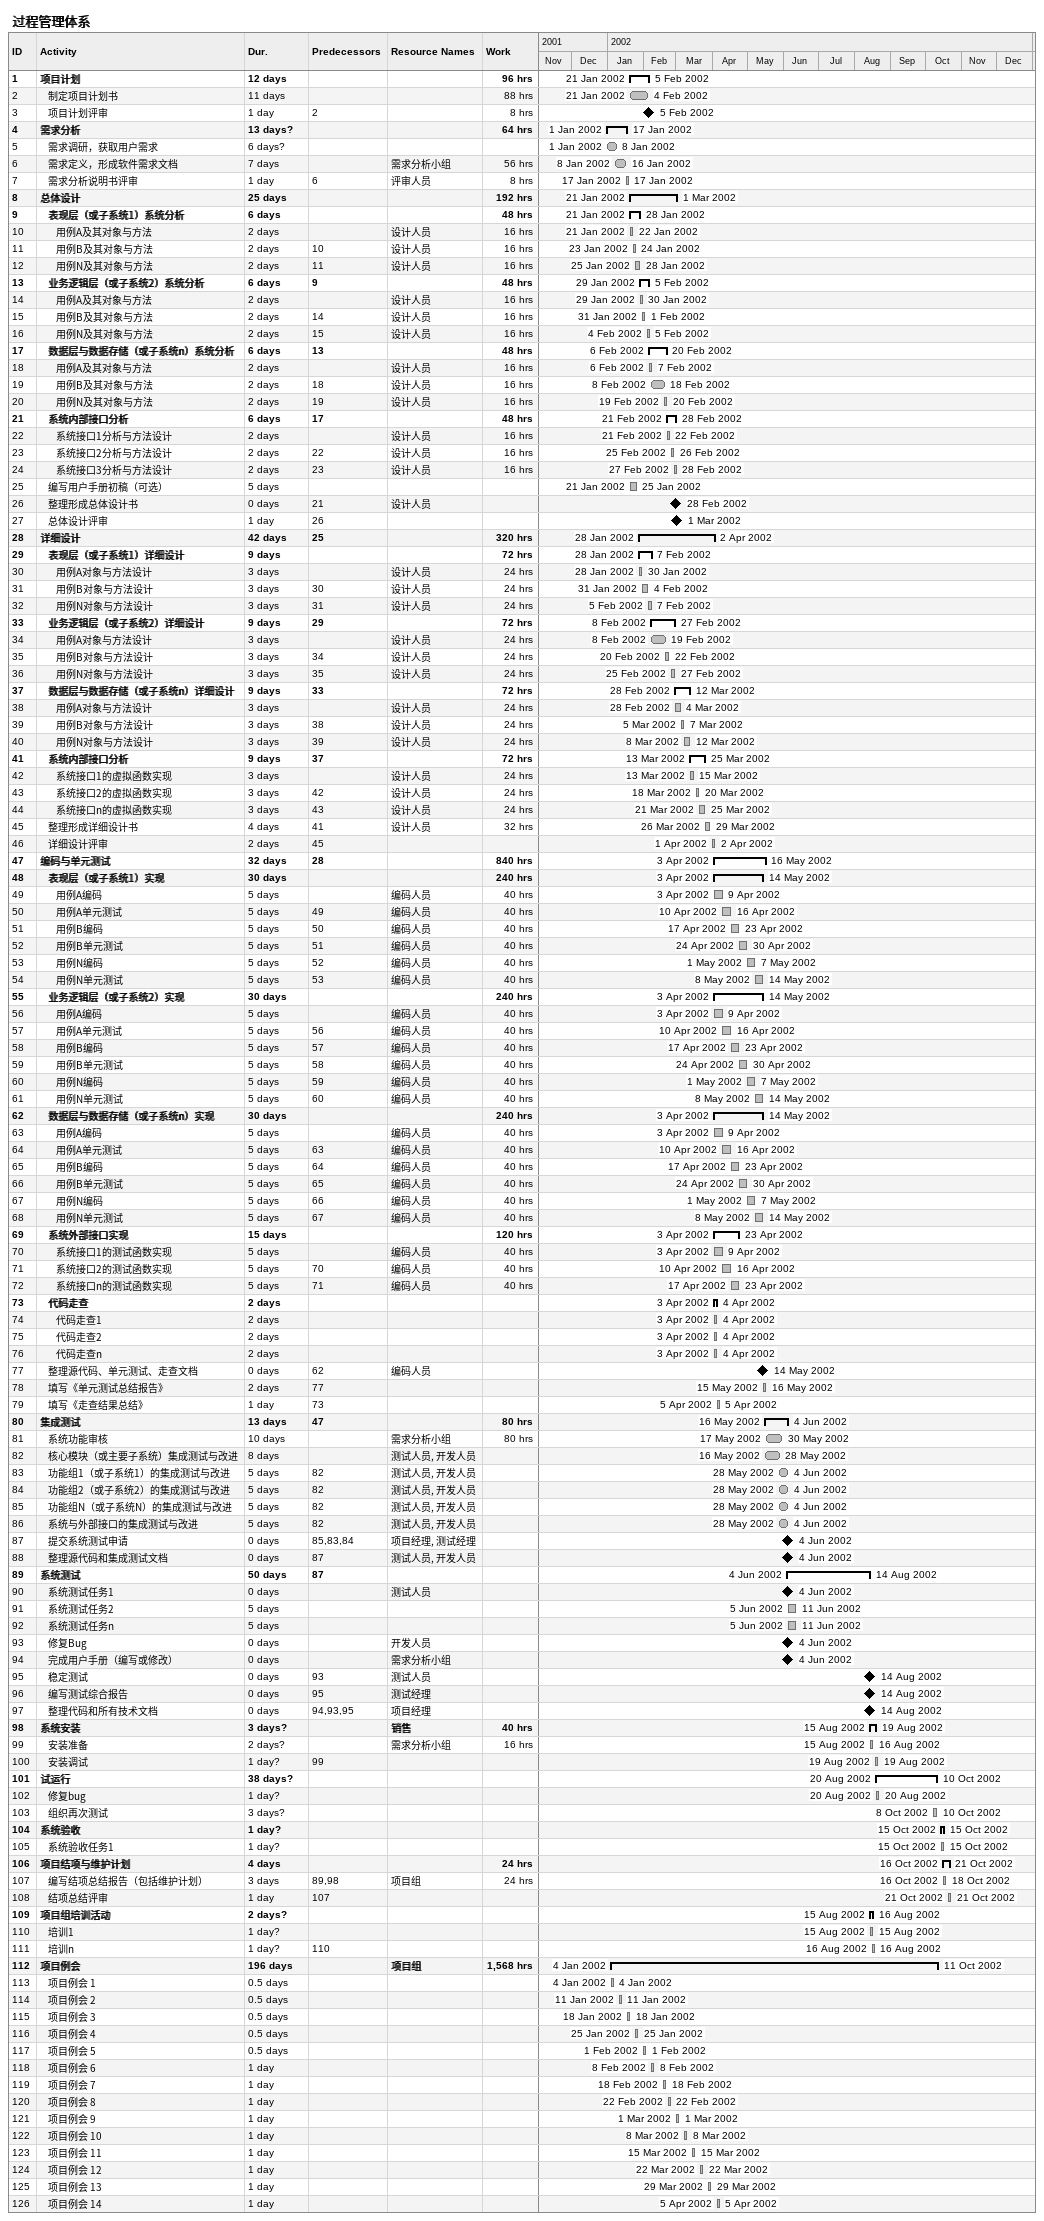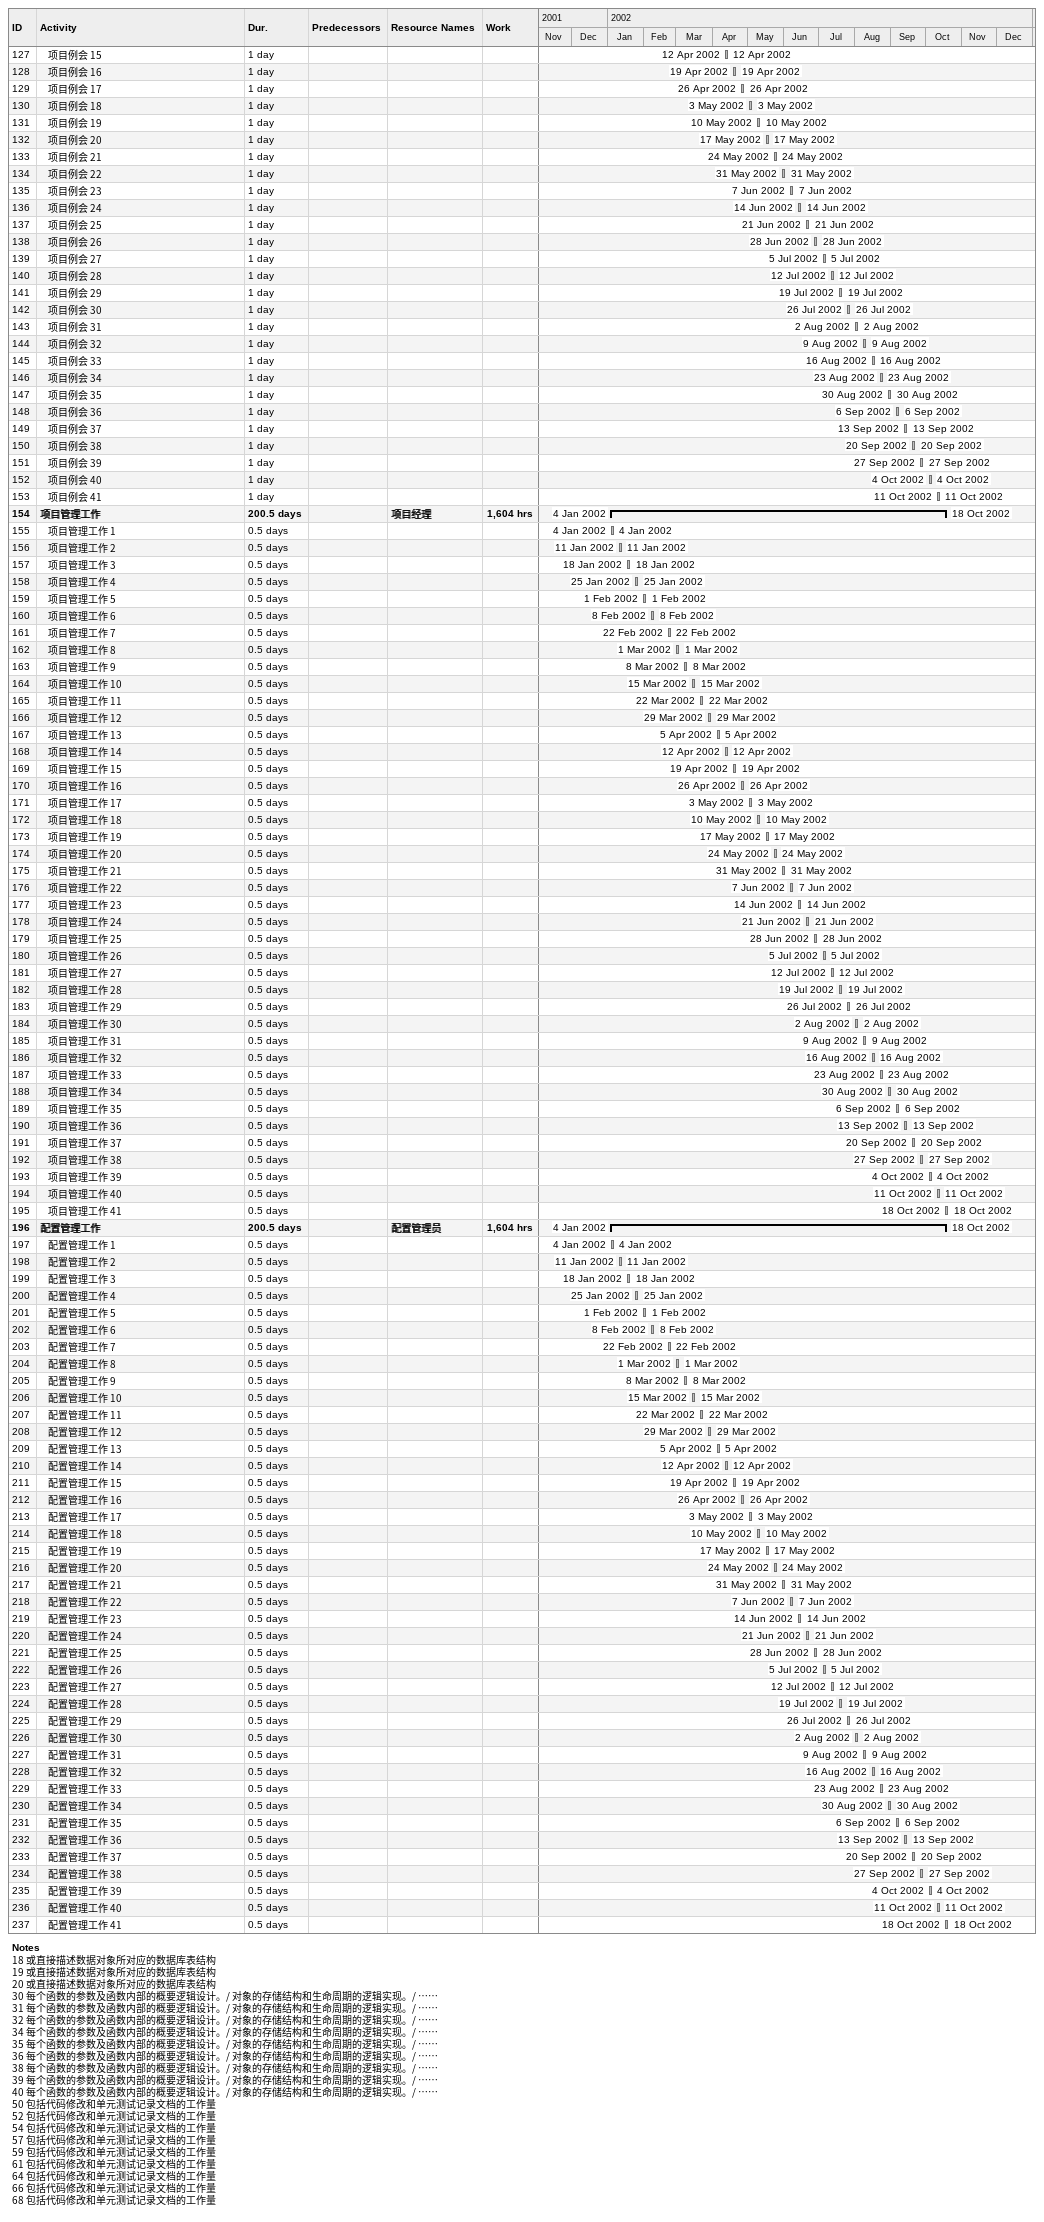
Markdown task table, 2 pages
过程管理体系

| ID | Level | Task | Duration | Start | Finish | Predecessors | Resources | Work (h) |
|---|---|---|---|---|---|---|---|---|
| 1 | 1 | **项目计划** | 12d | 2002-01-21 | 2002-02-05 |  |  | 96 |
| 2 | 2 | 制定项目计划书 | 11d | 2002-01-21 | 2002-02-04 |  |  | 88 |
| 3 | 2 | 项目计划评审 | 1d | 2002-02-05 | 2002-02-05 | 2 |  | 8 |
| 4 | 1 | **需求分析** | 13d? | 2002-01-01 | 2002-01-17 |  |  | 64 |
| 5 | 2 | 需求调研，获取用户需求 | 6d? | 2002-01-01 | 2002-01-08 |  |  |  |
| 6 | 2 | 需求定义，形成软件需求文档 | 7d | 2002-01-08 | 2002-01-16 |  | 需求分析小组 | 56 |
| 7 | 2 | 需求分析说明书评审 | 1d | 2002-01-17 | 2002-01-17 | 6 | 评审人员 | 8 |
| 8 | 1 | **总体设计** | 25d | 2002-01-21 | 2002-03-01 |  |  | 192 |
| 9 | 2 | **表现层（或子系统1）系统分析** | 6d | 2002-01-21 | 2002-01-28 |  |  | 48 |
| 10 | 3 | 用例A及其对象与方法 | 2d | 2002-01-21 | 2002-01-22 |  | 设计人员 | 16 |
| 11 | 3 | 用例B及其对象与方法 | 2d | 2002-01-23 | 2002-01-24 | 10 | 设计人员 | 16 |
| 12 | 3 | 用例N及其对象与方法 | 2d | 2002-01-25 | 2002-01-28 | 11 | 设计人员 | 16 |
| 13 | 2 | **业务逻辑层（或子系统2）系统分析** | 6d | 2002-01-29 | 2002-02-05 | 9 |  | 48 |
| 14 | 3 | 用例A及其对象与方法 | 2d | 2002-01-29 | 2002-01-30 |  | 设计人员 | 16 |
| 15 | 3 | 用例B及其对象与方法 | 2d | 2002-01-31 | 2002-02-01 | 14 | 设计人员 | 16 |
| 16 | 3 | 用例N及其对象与方法 | 2d | 2002-02-04 | 2002-02-05 | 15 | 设计人员 | 16 |
| 17 | 2 | **数据层与数据存储（或子系统n）系统分析** | 6d | 2002-02-06 | 2002-02-20 | 13 |  | 48 |
| 18 | 3 | 用例A及其对象与方法 | 2d | 2002-02-06 | 2002-02-07 |  | 设计人员 | 16 |
| 19 | 3 | 用例B及其对象与方法 | 2d | 2002-02-08 | 2002-02-18 | 18 | 设计人员 | 16 |
| 20 | 3 | 用例N及其对象与方法 | 2d | 2002-02-19 | 2002-02-20 | 19 | 设计人员 | 16 |
| 21 | 2 | **系统内部接口分析** | 6d | 2002-02-21 | 2002-02-28 | 17 |  | 48 |
| 22 | 3 | 系统接口1分析与方法设计 | 2d | 2002-02-21 | 2002-02-22 |  | 设计人员 | 16 |
| 23 | 3 | 系统接口2分析与方法设计 | 2d | 2002-02-25 | 2002-02-26 | 22 | 设计人员 | 16 |
| 24 | 3 | 系统接口3分析与方法设计 | 2d | 2002-02-27 | 2002-02-28 | 23 | 设计人员 | 16 |
| 25 | 2 | 编写用户手册初稿（可选） | 5d | 2002-01-21 | 2002-01-25 |  |  |  |
| 26 | 2 | 整理形成总体设计书 | 0d | 2002-02-28 | 2002-02-28 | 21 | 设计人员 |  |
| 27 | 2 | 总体设计评审 | 1d | 2002-03-01 | 2002-03-01 | 26 |  |  |
| 28 | 1 | **详细设计** | 42d | 2002-01-28 | 2002-04-02 | 25 |  | 320 |
| 29 | 2 | **表现层（或子系统1）详细设计** | 9d | 2002-01-28 | 2002-02-07 |  |  | 72 |
| 30 | 3 | 用例A对象与方法设计 | 3d | 2002-01-28 | 2002-01-30 |  | 设计人员 | 24 |
| 31 | 3 | 用例B对象与方法设计 | 3d | 2002-01-31 | 2002-02-04 | 30 | 设计人员 | 24 |
| 32 | 3 | 用例N对象与方法设计 | 3d | 2002-02-05 | 2002-02-07 | 31 | 设计人员 | 24 |
| 33 | 2 | **业务逻辑层（或子系统2）详细设计** | 9d | 2002-02-08 | 2002-02-27 | 29 |  | 72 |
| 34 | 3 | 用例A对象与方法设计 | 3d | 2002-02-08 | 2002-02-19 |  | 设计人员 | 24 |
| 35 | 3 | 用例B对象与方法设计 | 3d | 2002-02-20 | 2002-02-22 | 34 | 设计人员 | 24 |
| 36 | 3 | 用例N对象与方法设计 | 3d | 2002-02-25 | 2002-02-27 | 35 | 设计人员 | 24 |
| 37 | 2 | **数据层与数据存储（或子系统n）详细设计** | 9d | 2002-02-28 | 2002-03-12 | 33 |  | 72 |
| 38 | 3 | 用例A对象与方法设计 | 3d | 2002-02-28 | 2002-03-04 |  | 设计人员 | 24 |
| 39 | 3 | 用例B对象与方法设计 | 3d | 2002-03-05 | 2002-03-07 | 38 | 设计人员 | 24 |
| 40 | 3 | 用例N对象与方法设计 | 3d | 2002-03-08 | 2002-03-12 | 39 | 设计人员 | 24 |
| 41 | 2 | **系统内部接口分析** | 9d | 2002-03-13 | 2002-03-25 | 37 |  | 72 |
| 42 | 3 | 系统接口1的虚拟函数实现 | 3d | 2002-03-13 | 2002-03-15 |  | 设计人员 | 24 |
| 43 | 3 | 系统接口2的虚拟函数实现 | 3d | 2002-03-18 | 2002-03-20 | 42 | 设计人员 | 24 |
| 44 | 3 | 系统接口n的虚拟函数实现 | 3d | 2002-03-21 | 2002-03-25 | 43 | 设计人员 | 24 |
| 45 | 2 | 整理形成详细设计书 | 4d | 2002-03-26 | 2002-03-29 | 41 | 设计人员 | 32 |
| 46 | 2 | 详细设计评审 | 2d | 2002-04-01 | 2002-04-02 | 45 |  |  |
| 47 | 1 | **编码与单元测试** | 32d | 2002-04-03 | 2002-05-16 | 28 |  | 840 |
| 48 | 2 | **表现层（或子系统1）实现** | 30d | 2002-04-03 | 2002-05-14 |  |  | 240 |
| 49 | 3 | 用例A编码 | 5d | 2002-04-03 | 2002-04-09 |  | 编码人员 | 40 |
| 50 | 3 | 用例A单元测试 | 5d | 2002-04-10 | 2002-04-16 | 49 | 编码人员 | 40 |
| 51 | 3 | 用例B编码 | 5d | 2002-04-17 | 2002-04-23 | 50 | 编码人员 | 40 |
| 52 | 3 | 用例B单元测试 | 5d | 2002-04-24 | 2002-04-30 | 51 | 编码人员 | 40 |
| 53 | 3 | 用例N编码 | 5d | 2002-05-01 | 2002-05-07 | 52 | 编码人员 | 40 |
| 54 | 3 | 用例N单元测试 | 5d | 2002-05-08 | 2002-05-14 | 53 | 编码人员 | 40 |
| 55 | 2 | **业务逻辑层（或子系统2）实现** | 30d | 2002-04-03 | 2002-05-14 |  |  | 240 |
| 56 | 3 | 用例A编码 | 5d | 2002-04-03 | 2002-04-09 |  | 编码人员 | 40 |
| 57 | 3 | 用例A单元测试 | 5d | 2002-04-10 | 2002-04-16 | 56 | 编码人员 | 40 |
| 58 | 3 | 用例B编码 | 5d | 2002-04-17 | 2002-04-23 | 57 | 编码人员 | 40 |
| 59 | 3 | 用例B单元测试 | 5d | 2002-04-24 | 2002-04-30 | 58 | 编码人员 | 40 |
| 60 | 3 | 用例N编码 | 5d | 2002-05-01 | 2002-05-07 | 59 | 编码人员 | 40 |
| 61 | 3 | 用例N单元测试 | 5d | 2002-05-08 | 2002-05-14 | 60 | 编码人员 | 40 |
| 62 | 2 | **数据层与数据存储（或子系统n）实现** | 30d | 2002-04-03 | 2002-05-14 |  |  | 240 |
| 63 | 3 | 用例A编码 | 5d | 2002-04-03 | 2002-04-09 |  | 编码人员 | 40 |
| 64 | 3 | 用例A单元测试 | 5d | 2002-04-10 | 2002-04-16 | 63 | 编码人员 | 40 |
| 65 | 3 | 用例B编码 | 5d | 2002-04-17 | 2002-04-23 | 64 | 编码人员 | 40 |
| 66 | 3 | 用例B单元测试 | 5d | 2002-04-24 | 2002-04-30 | 65 | 编码人员 | 40 |
| 67 | 3 | 用例N编码 | 5d | 2002-05-01 | 2002-05-07 | 66 | 编码人员 | 40 |
| 68 | 3 | 用例N单元测试 | 5d | 2002-05-08 | 2002-05-14 | 67 | 编码人员 | 40 |
| 69 | 2 | **系统外部接口实现** | 15d | 2002-04-03 | 2002-04-23 |  |  | 120 |
| 70 | 3 | 系统接口1的测试函数实现 | 5d | 2002-04-03 | 2002-04-09 |  | 编码人员 | 40 |
| 71 | 3 | 系统接口2的测试函数实现 | 5d | 2002-04-10 | 2002-04-16 | 70 | 编码人员 | 40 |
| 72 | 3 | 系统接口n的测试函数实现 | 5d | 2002-04-17 | 2002-04-23 | 71 | 编码人员 | 40 |
| 73 | 2 | **代码走查** | 2d | 2002-04-03 | 2002-04-04 |  |  |  |
| 74 | 3 | 代码走查1 | 2d | 2002-04-03 | 2002-04-04 |  |  |  |
| 75 | 3 | 代码走查2 | 2d | 2002-04-03 | 2002-04-04 |  |  |  |
| 76 | 3 | 代码走查n | 2d | 2002-04-03 | 2002-04-04 |  |  |  |
| 77 | 2 | 整理源代码、单元测试、走查文档 | 0d | 2002-05-14 | 2002-05-14 | 62 | 编码人员 |  |
| 78 | 2 | 填写《单元测试总结报告》 | 2d | 2002-05-15 | 2002-05-16 | 77 |  |  |
| 79 | 2 | 填写《走查结果总结》 | 1d | 2002-04-05 | 2002-04-05 | 73 |  |  |
| 80 | 1 | **集成测试** | 13d | 2002-05-16 | 2002-06-04 | 47 |  | 80 |
| 81 | 2 | 系统功能审核 | 10d | 2002-05-17 | 2002-05-30 |  | 需求分析小组 | 80 |
| 82 | 2 | 核心模块（或主要子系统）集成测试与改进 | 8d | 2002-05-16 | 2002-05-28 |  | 测试人员, 开发人员 |  |
| 83 | 2 | 功能组1（或子系统1）的集成测试与改进 | 5d | 2002-05-28 | 2002-06-04 | 82 | 测试人员, 开发人员 |  |
| 84 | 2 | 功能组2（或子系统2）的集成测试与改进 | 5d | 2002-05-28 | 2002-06-04 | 82 | 测试人员, 开发人员 |  |
| 85 | 2 | 功能组N（或子系统N）的集成测试与改进 | 5d | 2002-05-28 | 2002-06-04 | 82 | 测试人员, 开发人员 |  |
| 86 | 2 | 系统与外部接口的集成测试与改进 | 5d | 2002-05-28 | 2002-06-04 | 82 | 测试人员, 开发人员 |  |
| 87 | 2 | 提交系统测试申请 | 0d | 2002-06-04 | 2002-06-04 | 85, 83, 84 | 项目经理, 测试经理 |  |
| 88 | 2 | 整理源代码和集成测试文档 | 0d | 2002-06-04 | 2002-06-04 | 87 | 测试人员, 开发人员 |  |
| 89 | 1 | **系统测试** | 50d | 2002-06-04 | 2002-08-14 | 87 |  |  |
| 90 | 2 | 系统测试任务1 | 0d | 2002-06-04 | 2002-06-04 |  | 测试人员 |  |
| 91 | 2 | 系统测试任务2 | 5d | 2002-06-05 | 2002-06-11 |  |  |  |
| 92 | 2 | 系统测试任务n | 5d | 2002-06-05 | 2002-06-11 |  |  |  |
| 93 | 2 | 修复Bug | 0d | 2002-06-04 | 2002-06-04 |  | 开发人员 |  |
| 94 | 2 | 完成用户手册（编写或修改） | 0d | 2002-06-04 | 2002-06-04 |  | 需求分析小组 |  |
| 95 | 2 | 稳定测试 | 0d | 2002-08-14 | 2002-08-14 | 93 | 测试人员 |  |
| 96 | 2 | 编写测试综合报告 | 0d | 2002-08-14 | 2002-08-14 | 95 | 测试经理 |  |
| 97 | 2 | 整理代码和所有技术文档 | 0d | 2002-08-14 | 2002-08-14 | 94, 93, 95 | 项目经理 |  |
| 98 | 1 | **系统安装** | 3d? | 2002-08-15 | 2002-08-19 |  | 销售 | 40 |
| 99 | 2 | 安装准备 | 2d? | 2002-08-15 | 2002-08-16 |  | 需求分析小组 | 16 |
| 100 | 2 | 安装调试 | 1d? | 2002-08-19 | 2002-08-19 | 99 |  |  |
| 101 | 1 | **试运行** | 38d? | 2002-08-20 | 2002-10-10 |  |  |  |
| 102 | 2 | 修复bug | 1d? | 2002-08-20 | 2002-08-20 |  |  |  |
| 103 | 2 | 组织再次测试 | 3d? | 2002-10-08 | 2002-10-10 |  |  |  |
| 104 | 1 | **系统验收** | 1d? | 2002-10-15 | 2002-10-15 |  |  |  |
| 105 | 2 | 系统验收任务1 | 1d? | 2002-10-15 | 2002-10-15 |  |  |  |
| 106 | 1 | **项目结项与维护计划** | 4d | 2002-10-16 | 2002-10-21 |  |  | 24 |
| 107 | 2 | 编写结项总结报告（包括维护计划） | 3d | 2002-10-16 | 2002-10-18 | 89, 98 | 项目组 | 24 |
| 108 | 2 | 结项总结评审 | 1d | 2002-10-21 | 2002-10-21 | 107 |  |  |
| 109 | 1 | **项目组培训活动** | 2d? | 2002-08-15 | 2002-08-16 |  |  |  |
| 110 | 2 | 培训1 | 1d? | 2002-08-15 | 2002-08-15 |  |  |  |
| 111 | 2 | 培训n | 1d? | 2002-08-16 | 2002-08-16 | 110 |  |  |
| 112 | 1 | **项目例会** | 196d | 2002-01-04 | 2002-10-11 |  | 项目组 | 1568 |
| 113 | 2 | 项目例会 1 | 0.5d | 2002-01-04 | 2002-01-04 |  |  |  |
| 114 | 2 | 项目例会 2 | 0.5d | 2002-01-11 | 2002-01-11 |  |  |  |
| 115 | 2 | 项目例会 3 | 0.5d | 2002-01-18 | 2002-01-18 |  |  |  |
| 116 | 2 | 项目例会 4 | 0.5d | 2002-01-25 | 2002-01-25 |  |  |  |
| 117 | 2 | 项目例会 5 | 0.5d | 2002-02-01 | 2002-02-01 |  |  |  |
| 118 | 2 | 项目例会 6 | 1d | 2002-02-08 | 2002-02-08 |  |  |  |
| 119 | 2 | 项目例会 7 | 1d | 2002-02-18 | 2002-02-18 |  |  |  |
| 120 | 2 | 项目例会 8 | 1d | 2002-02-22 | 2002-02-22 |  |  |  |
| 121 | 2 | 项目例会 9 | 1d | 2002-03-01 | 2002-03-01 |  |  |  |
| 122 | 2 | 项目例会 10 | 1d | 2002-03-08 | 2002-03-08 |  |  |  |
| 123 | 2 | 项目例会 11 | 1d | 2002-03-15 | 2002-03-15 |  |  |  |
| 124 | 2 | 项目例会 12 | 1d | 2002-03-22 | 2002-03-22 |  |  |  |
| 125 | 2 | 项目例会 13 | 1d | 2002-03-29 | 2002-03-29 |  |  |  |
| 126 | 2 | 项目例会 14 | 1d | 2002-04-05 | 2002-04-05 |  |  |  |
| 127 | 2 | 项目例会 15 | 1d | 2002-04-12 | 2002-04-12 |  |  |  |
| 128 | 2 | 项目例会 16 | 1d | 2002-04-19 | 2002-04-19 |  |  |  |
| 129 | 2 | 项目例会 17 | 1d | 2002-04-26 | 2002-04-26 |  |  |  |
| 130 | 2 | 项目例会 18 | 1d | 2002-05-03 | 2002-05-03 |  |  |  |
| 131 | 2 | 项目例会 19 | 1d | 2002-05-10 | 2002-05-10 |  |  |  |
| 132 | 2 | 项目例会 20 | 1d | 2002-05-17 | 2002-05-17 |  |  |  |
| 133 | 2 | 项目例会 21 | 1d | 2002-05-24 | 2002-05-24 |  |  |  |
| 134 | 2 | 项目例会 22 | 1d | 2002-05-31 | 2002-05-31 |  |  |  |
| 135 | 2 | 项目例会 23 | 1d | 2002-06-07 | 2002-06-07 |  |  |  |
| 136 | 2 | 项目例会 24 | 1d | 2002-06-14 | 2002-06-14 |  |  |  |
| 137 | 2 | 项目例会 25 | 1d | 2002-06-21 | 2002-06-21 |  |  |  |
| 138 | 2 | 项目例会 26 | 1d | 2002-06-28 | 2002-06-28 |  |  |  |
| 139 | 2 | 项目例会 27 | 1d | 2002-07-05 | 2002-07-05 |  |  |  |
| 140 | 2 | 项目例会 28 | 1d | 2002-07-12 | 2002-07-12 |  |  |  |
| 141 | 2 | 项目例会 29 | 1d | 2002-07-19 | 2002-07-19 |  |  |  |
| 142 | 2 | 项目例会 30 | 1d | 2002-07-26 | 2002-07-26 |  |  |  |
| 143 | 2 | 项目例会 31 | 1d | 2002-08-02 | 2002-08-02 |  |  |  |
| 144 | 2 | 项目例会 32 | 1d | 2002-08-09 | 2002-08-09 |  |  |  |
| 145 | 2 | 项目例会 33 | 1d | 2002-08-16 | 2002-08-16 |  |  |  |
| 146 | 2 | 项目例会 34 | 1d | 2002-08-23 | 2002-08-23 |  |  |  |
| 147 | 2 | 项目例会 35 | 1d | 2002-08-30 | 2002-08-30 |  |  |  |
| 148 | 2 | 项目例会 36 | 1d | 2002-09-06 | 2002-09-06 |  |  |  |
| 149 | 2 | 项目例会 37 | 1d | 2002-09-13 | 2002-09-13 |  |  |  |
| 150 | 2 | 项目例会 38 | 1d | 2002-09-20 | 2002-09-20 |  |  |  |
| 151 | 2 | 项目例会 39 | 1d | 2002-09-27 | 2002-09-27 |  |  |  |
| 152 | 2 | 项目例会 40 | 1d | 2002-10-04 | 2002-10-04 |  |  |  |
| 153 | 2 | 项目例会 41 | 1d | 2002-10-11 | 2002-10-11 |  |  |  |
| 154 | 1 | **项目管理工作** | 200.5d | 2002-01-04 | 2002-10-18 |  | 项目经理 | 1604 |
| 155 | 2 | 项目管理工作 1 | 0.5d | 2002-01-04 | 2002-01-04 |  |  |  |
| 156 | 2 | 项目管理工作 2 | 0.5d | 2002-01-11 | 2002-01-11 |  |  |  |
| 157 | 2 | 项目管理工作 3 | 0.5d | 2002-01-18 | 2002-01-18 |  |  |  |
| 158 | 2 | 项目管理工作 4 | 0.5d | 2002-01-25 | 2002-01-25 |  |  |  |
| 159 | 2 | 项目管理工作 5 | 0.5d | 2002-02-01 | 2002-02-01 |  |  |  |
| 160 | 2 | 项目管理工作 6 | 0.5d | 2002-02-08 | 2002-02-08 |  |  |  |
| 161 | 2 | 项目管理工作 7 | 0.5d | 2002-02-22 | 2002-02-22 |  |  |  |
| 162 | 2 | 项目管理工作 8 | 0.5d | 2002-03-01 | 2002-03-01 |  |  |  |
| 163 | 2 | 项目管理工作 9 | 0.5d | 2002-03-08 | 2002-03-08 |  |  |  |
| 164 | 2 | 项目管理工作 10 | 0.5d | 2002-03-15 | 2002-03-15 |  |  |  |
| 165 | 2 | 项目管理工作 11 | 0.5d | 2002-03-22 | 2002-03-22 |  |  |  |
| 166 | 2 | 项目管理工作 12 | 0.5d | 2002-03-29 | 2002-03-29 |  |  |  |
| 167 | 2 | 项目管理工作 13 | 0.5d | 2002-04-05 | 2002-04-05 |  |  |  |
| 168 | 2 | 项目管理工作 14 | 0.5d | 2002-04-12 | 2002-04-12 |  |  |  |
| 169 | 2 | 项目管理工作 15 | 0.5d | 2002-04-19 | 2002-04-19 |  |  |  |
| 170 | 2 | 项目管理工作 16 | 0.5d | 2002-04-26 | 2002-04-26 |  |  |  |
| 171 | 2 | 项目管理工作 17 | 0.5d | 2002-05-03 | 2002-05-03 |  |  |  |
| 172 | 2 | 项目管理工作 18 | 0.5d | 2002-05-10 | 2002-05-10 |  |  |  |
| 173 | 2 | 项目管理工作 19 | 0.5d | 2002-05-17 | 2002-05-17 |  |  |  |
| 174 | 2 | 项目管理工作 20 | 0.5d | 2002-05-24 | 2002-05-24 |  |  |  |
| 175 | 2 | 项目管理工作 21 | 0.5d | 2002-05-31 | 2002-05-31 |  |  |  |
| 176 | 2 | 项目管理工作 22 | 0.5d | 2002-06-07 | 2002-06-07 |  |  |  |
| 177 | 2 | 项目管理工作 23 | 0.5d | 2002-06-14 | 2002-06-14 |  |  |  |
| 178 | 2 | 项目管理工作 24 | 0.5d | 2002-06-21 | 2002-06-21 |  |  |  |
| 179 | 2 | 项目管理工作 25 | 0.5d | 2002-06-28 | 2002-06-28 |  |  |  |
| 180 | 2 | 项目管理工作 26 | 0.5d | 2002-07-05 | 2002-07-05 |  |  |  |
| 181 | 2 | 项目管理工作 27 | 0.5d | 2002-07-12 | 2002-07-12 |  |  |  |
| 182 | 2 | 项目管理工作 28 | 0.5d | 2002-07-19 | 2002-07-19 |  |  |  |
| 183 | 2 | 项目管理工作 29 | 0.5d | 2002-07-26 | 2002-07-26 |  |  |  |
| 184 | 2 | 项目管理工作 30 | 0.5d | 2002-08-02 | 2002-08-02 |  |  |  |
| 185 | 2 | 项目管理工作 31 | 0.5d | 2002-08-09 | 2002-08-09 |  |  |  |
| 186 | 2 | 项目管理工作 32 | 0.5d | 2002-08-16 | 2002-08-16 |  |  |  |
| 187 | 2 | 项目管理工作 33 | 0.5d | 2002-08-23 | 2002-08-23 |  |  |  |
| 188 | 2 | 项目管理工作 34 | 0.5d | 2002-08-30 | 2002-08-30 |  |  |  |
| 189 | 2 | 项目管理工作 35 | 0.5d | 2002-09-06 | 2002-09-06 |  |  |  |
| 190 | 2 | 项目管理工作 36 | 0.5d | 2002-09-13 | 2002-09-13 |  |  |  |
| 191 | 2 | 项目管理工作 37 | 0.5d | 2002-09-20 | 2002-09-20 |  |  |  |
| 192 | 2 | 项目管理工作 38 | 0.5d | 2002-09-27 | 2002-09-27 |  |  |  |
| 193 | 2 | 项目管理工作 39 | 0.5d | 2002-10-04 | 2002-10-04 |  |  |  |
| 194 | 2 | 项目管理工作 40 | 0.5d | 2002-10-11 | 2002-10-11 |  |  |  |
| 195 | 2 | 项目管理工作 41 | 0.5d | 2002-10-18 | 2002-10-18 |  |  |  |
| 196 | 1 | **配置管理工作** | 200.5d | 2002-01-04 | 2002-10-18 |  | 配置管理员 | 1604 |
| 197 | 2 | 配置管理工作 1 | 0.5d | 2002-01-04 | 2002-01-04 |  |  |  |
| 198 | 2 | 配置管理工作 2 | 0.5d | 2002-01-11 | 2002-01-11 |  |  |  |
| 199 | 2 | 配置管理工作 3 | 0.5d | 2002-01-18 | 2002-01-18 |  |  |  |
| 200 | 2 | 配置管理工作 4 | 0.5d | 2002-01-25 | 2002-01-25 |  |  |  |
| 201 | 2 | 配置管理工作 5 | 0.5d | 2002-02-01 | 2002-02-01 |  |  |  |
| 202 | 2 | 配置管理工作 6 | 0.5d | 2002-02-08 | 2002-02-08 |  |  |  |
| 203 | 2 | 配置管理工作 7 | 0.5d | 2002-02-22 | 2002-02-22 |  |  |  |
| 204 | 2 | 配置管理工作 8 | 0.5d | 2002-03-01 | 2002-03-01 |  |  |  |
| 205 | 2 | 配置管理工作 9 | 0.5d | 2002-03-08 | 2002-03-08 |  |  |  |
| 206 | 2 | 配置管理工作 10 | 0.5d | 2002-03-15 | 2002-03-15 |  |  |  |
| 207 | 2 | 配置管理工作 11 | 0.5d | 2002-03-22 | 2002-03-22 |  |  |  |
| 208 | 2 | 配置管理工作 12 | 0.5d | 2002-03-29 | 2002-03-29 |  |  |  |
| 209 | 2 | 配置管理工作 13 | 0.5d | 2002-04-05 | 2002-04-05 |  |  |  |
| 210 | 2 | 配置管理工作 14 | 0.5d | 2002-04-12 | 2002-04-12 |  |  |  |
| 211 | 2 | 配置管理工作 15 | 0.5d | 2002-04-19 | 2002-04-19 |  |  |  |
| 212 | 2 | 配置管理工作 16 | 0.5d | 2002-04-26 | 2002-04-26 |  |  |  |
| 213 | 2 | 配置管理工作 17 | 0.5d | 2002-05-03 | 2002-05-03 |  |  |  |
| 214 | 2 | 配置管理工作 18 | 0.5d | 2002-05-10 | 2002-05-10 |  |  |  |
| 215 | 2 | 配置管理工作 19 | 0.5d | 2002-05-17 | 2002-05-17 |  |  |  |
| 216 | 2 | 配置管理工作 20 | 0.5d | 2002-05-24 | 2002-05-24 |  |  |  |
| 217 | 2 | 配置管理工作 21 | 0.5d | 2002-05-31 | 2002-05-31 |  |  |  |
| 218 | 2 | 配置管理工作 22 | 0.5d | 2002-06-07 | 2002-06-07 |  |  |  |
| 219 | 2 | 配置管理工作 23 | 0.5d | 2002-06-14 | 2002-06-14 |  |  |  |
| 220 | 2 | 配置管理工作 24 | 0.5d | 2002-06-21 | 2002-06-21 |  |  |  |
| 221 | 2 | 配置管理工作 25 | 0.5d | 2002-06-28 | 2002-06-28 |  |  |  |
| 222 | 2 | 配置管理工作 26 | 0.5d | 2002-07-05 | 2002-07-05 |  |  |  |
| 223 | 2 | 配置管理工作 27 | 0.5d | 2002-07-12 | 2002-07-12 |  |  |  |
| 224 | 2 | 配置管理工作 28 | 0.5d | 2002-07-19 | 2002-07-19 |  |  |  |
| 225 | 2 | 配置管理工作 29 | 0.5d | 2002-07-26 | 2002-07-26 |  |  |  |
| 226 | 2 | 配置管理工作 30 | 0.5d | 2002-08-02 | 2002-08-02 |  |  |  |
| 227 | 2 | 配置管理工作 31 | 0.5d | 2002-08-09 | 2002-08-09 |  |  |  |
| 228 | 2 | 配置管理工作 32 | 0.5d | 2002-08-16 | 2002-08-16 |  |  |  |
| 229 | 2 | 配置管理工作 33 | 0.5d | 2002-08-23 | 2002-08-23 |  |  |  |
| 230 | 2 | 配置管理工作 34 | 0.5d | 2002-08-30 | 2002-08-30 |  |  |  |
| 231 | 2 | 配置管理工作 35 | 0.5d | 2002-09-06 | 2002-09-06 |  |  |  |
| 232 | 2 | 配置管理工作 36 | 0.5d | 2002-09-13 | 2002-09-13 |  |  |  |
| 233 | 2 | 配置管理工作 37 | 0.5d | 2002-09-20 | 2002-09-20 |  |  |  |
| 234 | 2 | 配置管理工作 38 | 0.5d | 2002-09-27 | 2002-09-27 |  |  |  |
| 235 | 2 | 配置管理工作 39 | 0.5d | 2002-10-04 | 2002-10-04 |  |  |  |
| 236 | 2 | 配置管理工作 40 | 0.5d | 2002-10-11 | 2002-10-11 |  |  |  |
| 237 | 2 | 配置管理工作 41 | 0.5d | 2002-10-18 | 2002-10-18 |  |  |  |

Notes
- 18: 或直接描述数据对象所对应的数据库表结构
- 19: 或直接描述数据对象所对应的数据库表结构
- 20: 或直接描述数据对象所对应的数据库表结构
- 30: 每个函数的参数及函数内部的概要逻辑设计。 / 对象的存储结构和生命周期的逻辑实现。 / ……
- 31: 每个函数的参数及函数内部的概要逻辑设计。 / 对象的存储结构和生命周期的逻辑实现。 / ……
- 32: 每个函数的参数及函数内部的概要逻辑设计。 / 对象的存储结构和生命周期的逻辑实现。 / ……
- 34: 每个函数的参数及函数内部的概要逻辑设计。 / 对象的存储结构和生命周期的逻辑实现。 / ……
- 35: 每个函数的参数及函数内部的概要逻辑设计。 / 对象的存储结构和生命周期的逻辑实现。 / ……
- 36: 每个函数的参数及函数内部的概要逻辑设计。 / 对象的存储结构和生命周期的逻辑实现。 / ……
- 38: 每个函数的参数及函数内部的概要逻辑设计。 / 对象的存储结构和生命周期的逻辑实现。 / ……
- 39: 每个函数的参数及函数内部的概要逻辑设计。 / 对象的存储结构和生命周期的逻辑实现。 / ……
- 40: 每个函数的参数及函数内部的概要逻辑设计。 / 对象的存储结构和生命周期的逻辑实现。 / ……
- 50: 包括代码修改和单元测试记录文档的工作量
- 52: 包括代码修改和单元测试记录文档的工作量
- 54: 包括代码修改和单元测试记录文档的工作量
- 57: 包括代码修改和单元测试记录文档的工作量
- 59: 包括代码修改和单元测试记录文档的工作量
- 61: 包括代码修改和单元测试记录文档的工作量
- 64: 包括代码修改和单元测试记录文档的工作量
- 66: 包括代码修改和单元测试记录文档的工作量
- 68: 包括代码修改和单元测试记录文档的工作量
